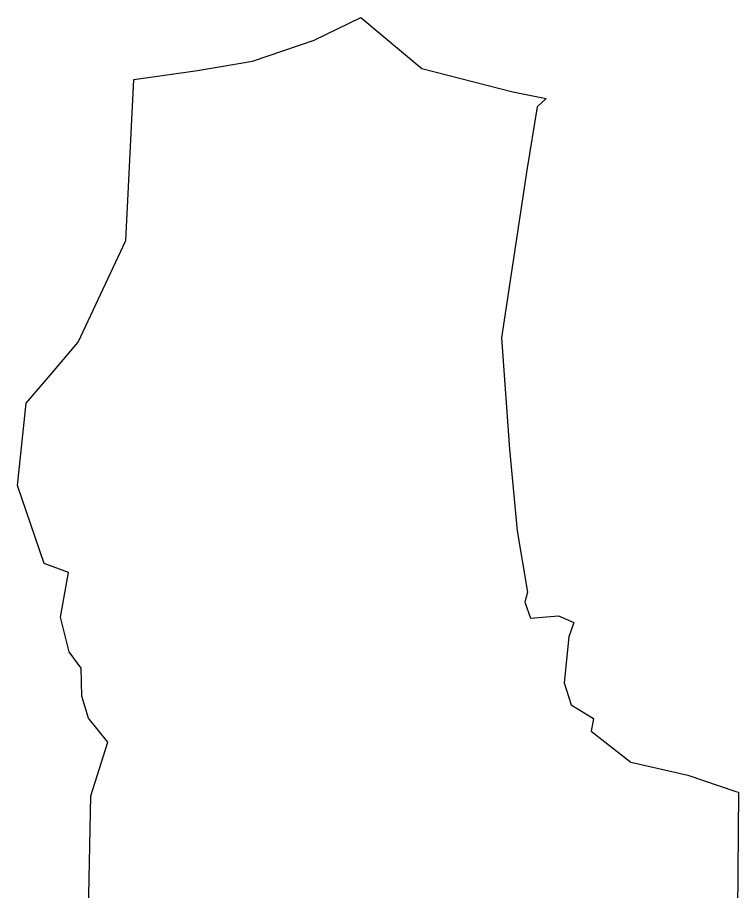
# Model space of a CAD drawing. Header units: metres. Extents: x 256838 to 259327, y 2197877 to 2203159.
# Drawn here: x 257122 to 259301, y 2200518 to 2203159 of the extents above; entities that cross this region are included whole.
import ezdxf

# ---------------------------------------------------------------- set-up
doc = ezdxf.new("R2010")
doc.units = ezdxf.units.M
doc.layers.add('village', color=3, linetype='Continuous')

msp = doc.modelspace()

# ---------------------------------------------------------------- linework, layer by layer
at = {"color": 3}
msp.add_line((257473.3, 2202971.6), (257665.7, 2202999.2), dxfattribs=at)
at = {"layer": 'village', "color": 3}
for p, q in [((258017.8, 2203090.7), (258159.4, 2203159.1)), ((258159.4, 2203159.1), (258343.3, 2203005.4)), ((257831.9, 2203027.6), (258017.8, 2203090.7)), ((257665.7, 2202999.2), (257831.9, 2203027.6)), ((258343.3, 2203005.4), (258618.4, 2202934.4)), ((257448.8, 2202485.7), (257473.3, 2202971.6)), ((258618.4, 2202934.4), (258719.1, 2202914.8)), ((258719.1, 2202914.8), (258692.2, 2202889.6)), ((258692.2, 2202889.6), (258660.5, 2202697.7)), ((258660.5, 2202697.7), (258584.7, 2202190.8)), ((257305.2, 2202178.5), (257448.8, 2202485.7)), ((258584.7, 2202190.8), (258608.1, 2201855.1)), ((257221.5, 2202079.8), (257305.2, 2202178.5)), ((257148.4, 2201993.6), (257221.5, 2202079.8)), ((257121.7, 2201744.5), (257148.4, 2201993.6)), ((258608.1, 2201855.1), (258631.2, 2201608)), ((257202, 2201508.8), (257121.7, 2201744.5)), ((258631.2, 2201608), (258663, 2201423)), ((257275.6, 2201481.9), (257202, 2201508.8)), ((257251.4, 2201346.9), (257275.6, 2201481.9)), ((258663, 2201423), (258654.4, 2201392.7)), ((258654.4, 2201392.7), (258671.8, 2201344.1)), ((257278.4, 2201242.4), (257251.4, 2201346.9)), ((258671.8, 2201344.1), (258756.9, 2201351.4)), ((258756.9, 2201351.4), (258802.5, 2201331.3)), ((258802.5, 2201331.3), (258787.4, 2201288)), ((258787.4, 2201288), (258773.4, 2201148.8)), ((257314.4, 2201192.9), (257278.4, 2201242.4)), ((257316.5, 2201108.8), (257314.4, 2201192.9)), ((258773.4, 2201148.8), (258794.8, 2201082.3)), ((257336.6, 2201041.6), (257316.5, 2201108.8)), ((258794.8, 2201082.3), (258862.7, 2201040.5)), ((257394.3, 2200969.8), (257336.6, 2201041.6)), ((258862.7, 2201040.5), (258855.3, 2201002.5)), ((258855.3, 2201002.5), (258975.2, 2200909.3)), ((257343.5, 2200806.7), (257394.3, 2200969.8)), ((258975.2, 2200909.3), (259147.2, 2200869.4)), ((259147.2, 2200869.4), (259292, 2200820.7)), ((259292, 2200820.7), (259300.6, 2200817.8)), ((259300.6, 2200817.8), (259296, 2200317.1)), ((257336.2, 2200431), (257343.5, 2200806.7))]:
    msp.add_line(p, q, dxfattribs=at)

doc.saveas('drawing.dxf')
